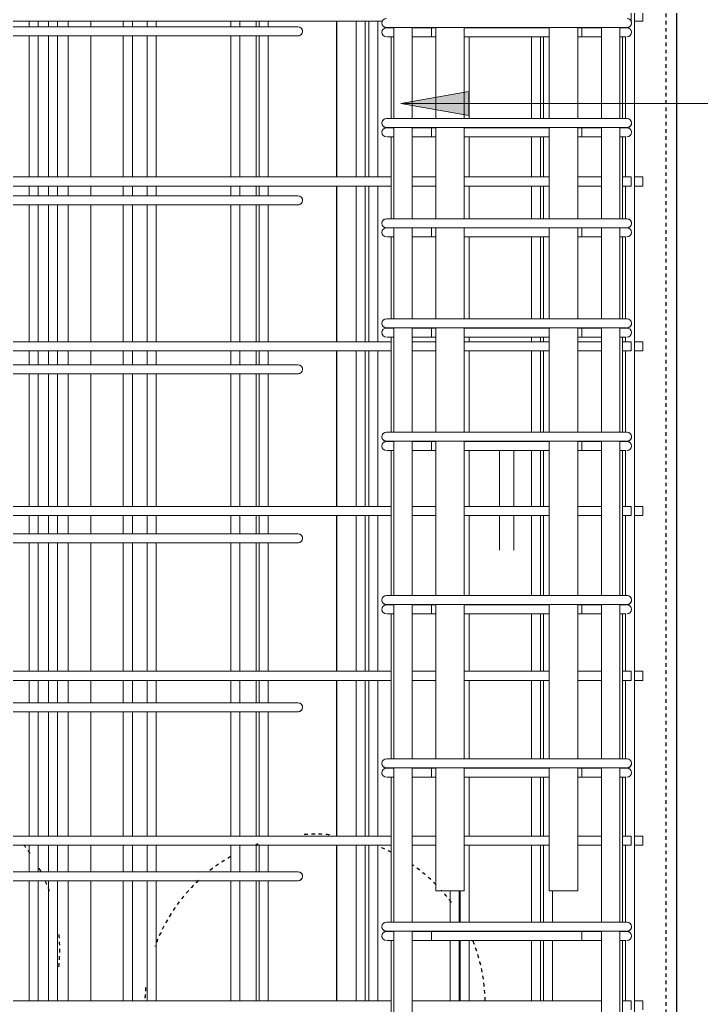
# Model space of a CAD drawing. Header units: millimetres. Extents: x -14563 to 6741, y -2784 to 21137.
# Drawn here: x -12293 to -11692, y 1689 to 2558 of the extents above; entities that cross this region are included whole.
import ezdxf

# ---------------------------------------------------------------- set-up
doc = ezdxf.new("R2010")
doc.units = ezdxf.units.MM
doc.linetypes.add('Dash', pattern=[6.36, 3.18, -3.18])
for name, color, linetype, lineweight in [('A-GENM', 13, 'Continuous', 18), ('A-WALL', 113, 'Continuous', 25), ('A-WALL-HDLN', 110, 'Dash', 25), ('S-RBAR', 171, 'Continuous', 18), ('S-RBAR-IDEN', 171, 'Continuous', 9)]:
    doc.layers.add(name, color=color, linetype=linetype, lineweight=lineweight)

# ---------------------------------------------------------------- blocks, each defined once
blk = doc.blocks.new('12_7Ø_ Lifting Insert_COLUMN - 12_9Ø Lifting insert-1653057-Elevation Front Copy 1')
at = {"layer": 'A-GENM', "flags": 128}
for points in [[(-11870.15, 2177.59), (-11870.15, 2176.24), (-11870.15, 2174.84), (-11870.15, 2173.37), (-11870.15, 2171.86), (-11870.15, 2170.29), (-11870.15, 2168.68), (-11870.15, 2167.02), (-11870.15, 2165.31), (-11870.15, 2163.57), (-11870.15, 2161.78), (-11870.15, 2159.97), (-11870.15, 2158.12), (-11870.15, 2156.24), (-11870.15, 2154.34), (-11870.15, 2152.41), (-11870.15, 2150.46), (-11870.15, 2148.5), (-11870.15, 2146.52), (-11870.15, 2144.53), (-11870.15, 2142.54), (-11870.15, 2140.54), (-11870.15, 2138.54), (-11870.15, 2136.54), (-11870.15, 2134.55), (-11870.15, 2132.57), (-11870.15, 2130.6), (-11870.15, 2128.64)], [(-11857.45, 2128.6), (-11857.45, 2129.54), (-11857.45, 2131.5), (-11857.45, 2133.48), (-11857.45, 2135.47), (-11857.45, 2137.46), (-11857.45, 2139.46), (-11857.45, 2141.46), (-11857.45, 2143.46), (-11857.45, 2145.45), (-11857.45, 2147.43), (-11857.45, 2149.4), (-11857.45, 2151.36), (-11857.45, 2153.3), (-11857.45, 2155.22), (-11857.45, 2157.11), (-11857.45, 2158.97), (-11857.45, 2160.81), (-11857.45, 2162.61), (-11857.45, 2164.37), (-11857.45, 2166.1), (-11857.45, 2167.78), (-11857.45, 2169.43), (-11857.45, 2171.02), (-11857.45, 2172.56), (-11857.45, 2174.05), (-11857.45, 2175.49), (-11857.45, 2176.87), (-11857.45, 2177.84)], [(-11870.15, 2120.6), (-11870.15, 2119.19), (-11870.15, 2117.39), (-11870.15, 2115.63), (-11870.15, 2113.9), (-11870.15, 2112.22), (-11870.15, 2110.57), (-11870.15, 2108.98), (-11870.15, 2107.44), (-11870.15, 2105.95), (-11870.15, 2104.51), (-11870.15, 2103.13), (-11870.15, 2101.81), (-11870.15, 2100.55), (-11870.15, 2099.35), (-11870.15, 2098.22), (-11870.15, 2097.16), (-11870.15, 2096.16), (-11870.15, 2095.23), (-11870.15, 2094.38), (-11870.15, 2093.6), (-11870.15, 2092.89), (-11870.15, 2092.26), (-11870.15, 2091.7), (-11870.15, 2091.22), (-11870.15, 2090.82), (-11870.15, 2090.5), (-11870.15, 2090.26), (-11870.15, 2090.09), (-11870.15, 2090.01), (-11870.15, 2090)], [(-11857.45, 2090), (-11857.45, 2090.04), (-11857.45, 2090.16), (-11857.45, 2090.36), (-11857.45, 2090.64), (-11857.45, 2091), (-11857.45, 2091.43), (-11857.45, 2091.95), (-11857.45, 2092.54), (-11857.45, 2093.21), (-11857.45, 2093.95), (-11857.45, 2094.76), (-11857.45, 2095.65), (-11857.45, 2096.61), (-11857.45, 2097.64), (-11857.45, 2098.73), (-11857.45, 2099.9), (-11857.45, 2101.12), (-11857.45, 2102.41), (-11857.45, 2103.76), (-11857.45, 2105.16), (-11857.45, 2106.63), (-11857.45, 2108.14), (-11857.45, 2109.71), (-11857.45, 2111.32), (-11857.45, 2112.98), (-11857.45, 2114.69), (-11857.45, 2116.43), (-11857.45, 2118.22), (-11857.45, 2120.03), (-11857.45, 2120.6)]]:
    blk.add_lwpolyline(points, dxfattribs=at)

msp = doc.modelspace()

# ---------------------------------------------------------------- hatches: boundary and pattern name
at = {"layer": 'S-RBAR-IDEN'}
msp.add_hatch(color=256, dxfattribs=at).paths.add_polyline_path([(-11957.18908, 2483.8178), (-11897.18908, 2473.23818), (-11897.18908, 2494.39742)])

# ---------------------------------------------------------------- linework, layer by layer
at = {"layer": 'A-WALL'}
for p, q in [((-11713.80383, -1395), (-11713.80383, 3040)), ((-12013.80383, 2556.3), (-12013.80383, 2419.06667)), ((-12013.80383, 2411.06667), (-12013.80383, 2273.83333)), ((-12013.80383, 2265.83333), (-12013.80383, 2128.6)), ((-12013.80383, 2120.6), (-12013.80383, 1983.36667)), ((-12013.80383, 1975.36667), (-12013.80383, 1838.13333)), ((-12013.80383, 1830.13333), (-12013.80383, 1692.9))]:
    msp.add_line(p, q, dxfattribs=at)
at = {"layer": 'A-WALL-HDLN'}
msp.add_line((-11723.76681, 3040), (-11723.76681, -214.95039), dxfattribs=at)
for centre, start, end in [((-12032.73671, 1689.77319), 90, 94.81259801), ((-12032.73671, 1689.77319), 85.18740199, 90), ((-12407.73671, 1738.29599), 34.29248792, 38.12978911), ((-12032.73671, 1689.77319), 109.53324104, 110.38776425), ((-12032.73671, 1689.77319), 63.34484041, 68.11304444), ((-12032.73671, 1689.77319), 119.65457351, 128.14865116), ((-12407.73671, 1738.29599), 27.27643666, 28.82038805), ((-12032.73671, 1689.77319), 44.76914928, 54.96255898), ((-12407.73671, 1738.29599), 19.91336845, 23.95942516), ((-12032.73671, 1689.77319), 133.18267415, 160.15946932), ((-12032.73671, 1689.77319), 36.79861288, 42.18058314), ((-12032.73671, 1689.77319), 31.3337408, 31.76458989), ((-12407.73671, 1738.29599), 354.07292481, 5.92707519), ((-12032.73671, 1689.77319), 1.20810803, 22.2192695), ((-12032.73671, 1689.77319), 174.28647435, 178.79189197)]:
    msp.add_arc(centre, 150, start, end, dxfattribs=at)
at = {"layer": 'S-RBAR'}
for p, q in [((-11751.30383, 991.53379), (-11751.30383, 3000.12235)), ((-11754.23857, 2564.3), (-11754.23857, 2556.3)), ((-11743.80383, 2564.3), (-11743.80383, 2556.3)), ((-11973.27257, 2556.3), (-12823.80383, 2556.3)), ((-12284.65446, 2551.42424), (-12284.65446, 2556.3)), ((-12276.65446, 2551.42424), (-12276.65446, 2556.3)), ((-12267.75631, 2551.42424), (-12267.75631, 2556.3)), ((-12259.75631, 2551.42424), (-12259.75631, 2556.3)), ((-12250.36633, 2556.3), (-12250.36633, 2551.42424)), ((-12230.36633, 2556.3), (-12230.36633, 2551.42424)), ((-12201.71654, 2551.42424), (-12201.71654, 2556.3)), ((-12193.71654, 2551.42424), (-12193.71654, 2556.3)), ((-12180.78988, 2551.42424), (-12180.78988, 2556.3)), ((-12172.78988, 2551.42424), (-12172.78988, 2556.3)), ((-12106.90361, 2551.42424), (-12106.90361, 2556.3)), ((-12098.90361, 2551.42424), (-12098.90361, 2556.3)), ((-12084.55383, 2551.42424), (-12084.55383, 2556.3)), ((-12081.93074, 2551.42424), (-12081.93074, 2556.3)), ((-12073.93074, 2551.42424), (-12073.93074, 2556.3)), ((-11996.52678, 2419.06667), (-11996.52678, 2556.3)), ((-11988.52678, 2419.06667), (-11988.52678, 2556.3)), ((-11985.30383, 2419.06667), (-11985.30383, 2556.3)), ((-11977.30383, 2419.06667), (-11977.30383, 2556.3)), ((-11743.80383, 2556.3), (-11751.30383, 2556.3)), ((-12443.80383, 2551.42424), (-12083.80383, 2551.42424)), ((-12047.80383, 2551.42424), (-12083.80383, 2551.42424)), ((-11949.80383, 2550.75), (-11969.80383, 2550.75)), ((-11963.94597, 2550.61511), (-11969.80383, 2550.61511)), ((-11963.94597, 2550.61511), (-11963.30383, 2550.61511)), ((-11963.30383, 2470.5), (-11963.30383, 2550.75)), ((-11949.80383, 2550.75), (-11777.80383, 2550.75)), ((-11947.30383, 2470.5), (-11947.30383, 2550.75)), ((-11947.30383, 2550.61511), (-11930.00484, 2550.61511)), ((-11926.30383, 2550.61511), (-11930.00484, 2550.61511)), ((-11930.00484, 2542.61511), (-11930.00484, 2550.61511)), ((-11926.30383, 2470.5), (-11926.30383, 2550.75)), ((-11901.30383, 2470.5), (-11901.30383, 2550.75)), ((-11826.30383, 2550.61511), (-11901.30383, 2550.61511)), ((-11826.30383, 2470.5), (-11826.30383, 2550.75)), ((-11801.30383, 2470.5), (-11801.30383, 2550.75)), ((-11797.60282, 2550.61511), (-11801.30383, 2550.61511)), ((-11797.60282, 2550.61511), (-11780.30383, 2550.61511)), ((-11797.60282, 2542.61511), (-11797.60282, 2550.61511)), ((-11780.30383, 2470.5), (-11780.30383, 2550.75)), ((-11763.66169, 2550.75), (-11777.80383, 2550.75)), ((-11764.30383, 2470.5), (-11764.30383, 2550.75)), ((-11764.30383, 2550.61511), (-11763.66169, 2550.61511)), ((-11758.48531, 2550.75), (-11763.66169, 2550.75)), ((-11757.80383, 2550.61511), (-11763.66169, 2550.61511)), ((-11757.80383, 2550.75), (-11757.88726, 2550.75)), ((-12443.80383, 2543.42424), (-12083.80383, 2543.42424)), ((-12284.65446, 2419.06667), (-12284.65446, 2543.42424)), ((-12276.65446, 2419.06667), (-12276.65446, 2543.42424)), ((-12267.75631, 2419.06667), (-12267.75631, 2543.42424)), ((-12259.75631, 2419.06667), (-12259.75631, 2543.42424)), ((-12250.36633, 2543.42424), (-12250.36633, 2419.06667)), ((-12230.36633, 2543.42424), (-12230.36633, 2419.06667)), ((-12201.71654, 2419.06667), (-12201.71654, 2543.42424)), ((-12193.71654, 2419.06667), (-12193.71654, 2543.42424)), ((-12180.78988, 2419.06667), (-12180.78988, 2543.42424)), ((-12172.78988, 2419.06667), (-12172.78988, 2543.42424)), ((-12106.90361, 2419.06667), (-12106.90361, 2543.42424)), ((-12098.90361, 2419.06667), (-12098.90361, 2543.42424)), ((-12084.55383, 2419.06667), (-12084.55383, 2543.42424)), ((-12047.80383, 2543.42424), (-12083.80383, 2543.42424)), ((-12081.93074, 2419.06667), (-12081.93074, 2543.42424)), ((-12073.93074, 2419.06667), (-12073.93074, 2543.42424)), ((-11963.94597, 2542.61511), (-11969.12235, 2542.61511)), ((-11965.80383, 2470.5), (-11965.80383, 2542.61511)), ((-11963.94597, 2542.61511), (-11963.30383, 2542.61511)), ((-11947.30383, 2542.61511), (-11930.00484, 2542.61511)), ((-11926.30383, 2542.61511), (-11930.00484, 2542.61511)), ((-11826.30383, 2542.61511), (-11901.30383, 2542.61511)), ((-11896.95246, 2470.5), (-11896.95246, 2542.61511)), ((-11841.9705, 2470.5), (-11841.9705, 2542.61511)), ((-11833.9705, 2470.5), (-11833.9705, 2542.61511)), ((-11831.48545, 2470.5), (-11831.48545, 2542.61511)), ((-11797.60282, 2542.61511), (-11801.30383, 2542.61511)), ((-11797.60282, 2542.61511), (-11780.30383, 2542.61511)), ((-11764.30383, 2542.61511), (-11763.66169, 2542.61511)), ((-11758.48531, 2542.61511), (-11763.66169, 2542.61511)), ((-11761.80383, 2470.5), (-11761.80383, 2542.61511)), ((-11759.30383, 2470.5), (-11759.30383, 2542.61511)), ((-11949.80383, 2470.5), (-11969.80383, 2470.5)), ((-11949.80383, 2470.5), (-11777.80383, 2470.5)), ((-11764.88603, 2470.5), (-11777.80383, 2470.5)), ((-11762.43031, 2470.5), (-11765.01106, 2470.5)), ((-11757.80383, 2470.5), (-11762.53522, 2470.5)), ((-11949.80383, 2462.5), (-11969.80383, 2462.5)), ((-11963.94597, 2462.38323), (-11969.80383, 2462.38323)), ((-11963.94597, 2462.38323), (-11963.30383, 2462.38323)), ((-11963.30383, 2382.25), (-11963.30383, 2462.5)), ((-11949.80383, 2462.5), (-11777.80383, 2462.5)), ((-11947.30383, 2382.25), (-11947.30383, 2462.5)), ((-11947.30383, 2462.38323), (-11930.00484, 2462.38323)), ((-11926.30383, 2462.38323), (-11930.00484, 2462.38323)), ((-11930.00484, 2454.38323), (-11930.00484, 2462.38323)), ((-11926.30383, 2382.25), (-11926.30383, 2462.5)), ((-11901.30383, 2382.25), (-11901.30383, 2462.5)), ((-11826.30383, 2462.38323), (-11901.30383, 2462.38323)), ((-11826.30383, 2382.25), (-11826.30383, 2462.5)), ((-11801.30383, 2382.25), (-11801.30383, 2462.5)), ((-11797.60282, 2462.38323), (-11801.30383, 2462.38323)), ((-11797.60282, 2462.38323), (-11780.30383, 2462.38323)), ((-11797.60282, 2454.38323), (-11797.60282, 2462.38323)), ((-11780.30383, 2382.25), (-11780.30383, 2462.5)), ((-11763.66169, 2462.5), (-11777.80383, 2462.5)), ((-11764.30383, 2382.25), (-11764.30383, 2462.5)), ((-11764.30383, 2462.38323), (-11763.66169, 2462.38323)), ((-11758.48531, 2462.5), (-11763.66169, 2462.5)), ((-11757.80383, 2462.38323), (-11763.66169, 2462.38323)), ((-11757.80383, 2462.5), (-11757.88726, 2462.5)), ((-11963.94597, 2454.38323), (-11969.12235, 2454.38323)), ((-11965.80383, 2382.25), (-11965.80383, 2454.38323)), ((-11963.94597, 2454.38323), (-11963.30383, 2454.38323)), ((-11947.30383, 2454.38323), (-11930.00484, 2454.38323)), ((-11926.30383, 2454.38323), (-11930.00484, 2454.38323)), ((-11826.30383, 2454.38323), (-11901.30383, 2454.38323)), ((-11896.95246, 2419.06667), (-11896.95246, 2454.38323)), ((-11841.9705, 2419.06667), (-11841.9705, 2454.38323)), ((-11833.9705, 2419.06667), (-11833.9705, 2454.38323)), ((-11831.48545, 2419.06667), (-11831.48545, 2454.38323)), ((-11797.60282, 2454.38323), (-11801.30383, 2454.38323)), ((-11797.60282, 2454.38323), (-11780.30383, 2454.38323)), ((-11764.30383, 2454.38323), (-11763.66169, 2454.38323)), ((-11758.48531, 2454.38323), (-11763.66169, 2454.38323)), ((-11761.80383, 2382.25), (-11761.80383, 2454.38323)), ((-11759.30383, 2419.06667), (-11759.30383, 2454.38323)), ((-11965.80383, 2419.06667), (-12823.80383, 2419.06667)), ((-11926.30383, 2419.06667), (-11947.30383, 2419.06667)), ((-11826.30383, 2419.06667), (-11901.30383, 2419.06667)), ((-11780.30383, 2419.06667), (-11801.30383, 2419.06667)), ((-11754.23857, 2419.06667), (-11761.80383, 2419.06667)), ((-11754.23857, 2419.06667), (-11754.23857, 2411.06667)), ((-11743.80383, 2419.06667), (-11751.30383, 2419.06667)), ((-11743.80383, 2419.06667), (-11743.80383, 2411.06667)), ((-11965.80383, 2411.06667), (-12823.80383, 2411.06667)), ((-12284.65446, 2402.48485), (-12284.65446, 2411.06667)), ((-12276.65446, 2402.48485), (-12276.65446, 2411.06667)), ((-12267.75631, 2402.48485), (-12267.75631, 2411.06667)), ((-12259.75631, 2402.48485), (-12259.75631, 2411.06667)), ((-12250.36633, 2411.06667), (-12250.36633, 2402.48485)), ((-12230.36633, 2411.06667), (-12230.36633, 2402.48485)), ((-12201.71654, 2402.48485), (-12201.71654, 2411.06667)), ((-12193.71654, 2402.48485), (-12193.71654, 2411.06667)), ((-12180.78988, 2402.48485), (-12180.78988, 2411.06667)), ((-12172.78988, 2402.48485), (-12172.78988, 2411.06667)), ((-12106.90361, 2402.48485), (-12106.90361, 2411.06667)), ((-12098.90361, 2402.48485), (-12098.90361, 2411.06667)), ((-12084.55383, 2402.48485), (-12084.55383, 2411.06667)), ((-12081.93074, 2402.48485), (-12081.93074, 2411.06667)), ((-12073.93074, 2402.48485), (-12073.93074, 2411.06667)), ((-11996.52678, 2273.83333), (-11996.52678, 2411.06667)), ((-11988.52678, 2273.83333), (-11988.52678, 2411.06667)), ((-11985.30383, 2273.83333), (-11985.30383, 2411.06667)), ((-11977.30383, 2273.83333), (-11977.30383, 2411.06667)), ((-11926.30383, 2411.06667), (-11947.30383, 2411.06667)), ((-11826.30383, 2411.06667), (-11901.30383, 2411.06667)), ((-11896.95246, 2382.25), (-11896.95246, 2411.06667)), ((-11841.9705, 2382.25), (-11841.9705, 2411.06667)), ((-11833.9705, 2382.25), (-11833.9705, 2411.06667)), ((-11831.48545, 2382.25), (-11831.48545, 2411.06667)), ((-11780.30383, 2411.06667), (-11801.30383, 2411.06667)), ((-11754.23857, 2411.06667), (-11761.80383, 2411.06667)), ((-11759.30383, 2382.25), (-11759.30383, 2411.06667)), ((-11743.80383, 2411.06667), (-11751.30383, 2411.06667)), ((-12443.80383, 2402.48485), (-12083.80383, 2402.48485)), ((-12047.80383, 2402.48485), (-12083.80383, 2402.48485)), ((-12443.80383, 2394.48485), (-12083.80383, 2394.48485)), ((-12284.65446, 2273.83333), (-12284.65446, 2394.48485)), ((-12276.65446, 2273.83333), (-12276.65446, 2394.48485)), ((-12267.75631, 2273.83333), (-12267.75631, 2394.48485)), ((-12259.75631, 2273.83333), (-12259.75631, 2394.48485)), ((-12250.36633, 2394.48485), (-12250.36633, 2273.83333)), ((-12230.36633, 2394.48485), (-12230.36633, 2273.83333)), ((-12201.71654, 2273.83333), (-12201.71654, 2394.48485)), ((-12193.71654, 2273.83333), (-12193.71654, 2394.48485)), ((-12180.78988, 2273.83333), (-12180.78988, 2394.48485)), ((-12172.78988, 2273.83333), (-12172.78988, 2394.48485)), ((-12106.90361, 2273.83333), (-12106.90361, 2394.48485)), ((-12098.90361, 2273.83333), (-12098.90361, 2394.48485)), ((-12084.55383, 2273.83333), (-12084.55383, 2394.48485)), ((-12047.80383, 2394.48485), (-12083.80383, 2394.48485)), ((-12081.93074, 2273.83333), (-12081.93074, 2394.48485)), ((-12073.93074, 2273.83333), (-12073.93074, 2394.48485)), ((-11949.80383, 2382.25), (-11969.80383, 2382.25)), ((-11949.80383, 2382.25), (-11777.80383, 2382.25)), ((-11764.88603, 2382.25), (-11777.80383, 2382.25)), ((-11762.43031, 2382.25), (-11765.01106, 2382.25)), ((-11757.80383, 2382.25), (-11762.53522, 2382.25)), ((-11949.80383, 2374.25), (-11969.80383, 2374.25)), ((-11963.94597, 2374.15135), (-11969.80383, 2374.15135)), ((-11963.94597, 2374.15135), (-11963.30383, 2374.15135)), ((-11963.30383, 2294), (-11963.30383, 2374.25)), ((-11949.80383, 2374.25), (-11777.80383, 2374.25)), ((-11947.30383, 2294), (-11947.30383, 2374.25)), ((-11947.30383, 2374.15135), (-11930.00484, 2374.15135)), ((-11926.30383, 2374.15135), (-11930.00484, 2374.15135)), ((-11930.00484, 2366.15135), (-11930.00484, 2374.15135)), ((-11926.30383, 2294), (-11926.30383, 2374.25)), ((-11901.30383, 2294), (-11901.30383, 2374.25)), ((-11826.30383, 2374.15135), (-11901.30383, 2374.15135)), ((-11826.30383, 2294), (-11826.30383, 2374.25)), ((-11801.30383, 2294), (-11801.30383, 2374.25)), ((-11797.60282, 2374.15135), (-11801.30383, 2374.15135)), ((-11797.60282, 2374.15135), (-11780.30383, 2374.15135)), ((-11797.60282, 2366.15135), (-11797.60282, 2374.15135)), ((-11780.30383, 2294), (-11780.30383, 2374.25)), ((-11763.66169, 2374.25), (-11777.80383, 2374.25)), ((-11764.30383, 2294), (-11764.30383, 2374.25)), ((-11764.30383, 2374.15135), (-11763.66169, 2374.15135)), ((-11758.48531, 2374.25), (-11763.66169, 2374.25)), ((-11757.80383, 2374.15135), (-11763.66169, 2374.15135)), ((-11757.80383, 2374.25), (-11757.88726, 2374.25)), ((-11963.94597, 2366.15135), (-11969.12235, 2366.15135)), ((-11965.80383, 2294), (-11965.80383, 2366.15135)), ((-11963.94597, 2366.15135), (-11963.30383, 2366.15135)), ((-11947.30383, 2366.15135), (-11930.00484, 2366.15135)), ((-11926.30383, 2366.15135), (-11930.00484, 2366.15135)), ((-11826.30383, 2366.15135), (-11901.30383, 2366.15135)), ((-11896.95246, 2294), (-11896.95246, 2366.15135)), ((-11841.9705, 2294), (-11841.9705, 2366.15135)), ((-11833.9705, 2294), (-11833.9705, 2366.15135)), ((-11831.48545, 2294), (-11831.48545, 2366.15135)), ((-11797.60282, 2366.15135), (-11801.30383, 2366.15135)), ((-11797.60282, 2366.15135), (-11780.30383, 2366.15135)), ((-11764.30383, 2366.15135), (-11763.66169, 2366.15135)), ((-11758.48531, 2366.15135), (-11763.66169, 2366.15135)), ((-11761.80383, 2294), (-11761.80383, 2366.15135)), ((-11759.30383, 2294), (-11759.30383, 2366.15135)), ((-11949.80383, 2294), (-11969.80383, 2294)), ((-11949.80383, 2294), (-11777.80383, 2294)), ((-11764.88603, 2294), (-11777.80383, 2294)), ((-11762.43031, 2294), (-11765.01106, 2294)), ((-11757.80383, 2294), (-11762.53522, 2294)), ((-11949.80383, 2286), (-11969.80383, 2286)), ((-11963.94597, 2285.91947), (-11969.80383, 2285.91947)), ((-11963.94597, 2285.91947), (-11963.30383, 2285.91947)), ((-11963.30383, 2194.0625), (-11963.30383, 2286)), ((-11949.80383, 2286), (-11777.80383, 2286)), ((-11947.30383, 2194.0625), (-11947.30383, 2286)), ((-11947.30383, 2285.91947), (-11930.00484, 2285.91947)), ((-11926.30383, 2285.91947), (-11930.00484, 2285.91947)), ((-11930.00484, 2277.91947), (-11930.00484, 2285.91947)), ((-11926.30383, 2194.0625), (-11926.30383, 2286)), ((-11901.30383, 2194.0625), (-11901.30383, 2286)), ((-11826.30383, 2285.91947), (-11901.30383, 2285.91947)), ((-11826.30383, 2194.0625), (-11826.30383, 2286)), ((-11801.30383, 2194.0625), (-11801.30383, 2286)), ((-11797.60282, 2285.91947), (-11801.30383, 2285.91947)), ((-11797.60282, 2285.91947), (-11780.30383, 2285.91947)), ((-11797.60282, 2277.91947), (-11797.60282, 2285.91947)), ((-11780.30383, 2194.0625), (-11780.30383, 2286)), ((-11763.66169, 2286), (-11777.80383, 2286)), ((-11764.30383, 2194.0625), (-11764.30383, 2286)), ((-11764.30383, 2285.91947), (-11763.66169, 2285.91947)), ((-11758.48531, 2286), (-11763.66169, 2286)), ((-11757.80383, 2285.91947), (-11763.66169, 2285.91947)), ((-11757.80383, 2286), (-11757.88726, 2286)), ((-11963.94597, 2277.91947), (-11969.12235, 2277.91947)), ((-11965.80383, 2194.0625), (-11965.80383, 2277.91947)), ((-11963.94597, 2277.91947), (-11963.30383, 2277.91947)), ((-11947.30383, 2277.91947), (-11930.00484, 2277.91947)), ((-11926.30383, 2277.91947), (-11930.00484, 2277.91947)), ((-11826.30383, 2277.91947), (-11901.30383, 2277.91947)), ((-11896.95246, 2273.83333), (-11896.95246, 2277.91947)), ((-11841.9705, 2273.83333), (-11841.9705, 2277.91947)), ((-11833.9705, 2273.83333), (-11833.9705, 2277.91947)), ((-11831.48545, 2273.83333), (-11831.48545, 2277.91947)), ((-11797.60282, 2277.91947), (-11801.30383, 2277.91947)), ((-11797.60282, 2277.91947), (-11780.30383, 2277.91947)), ((-11764.30383, 2277.91947), (-11763.66169, 2277.91947)), ((-11758.48531, 2277.91947), (-11763.66169, 2277.91947)), ((-11761.80383, 2194.0625), (-11761.80383, 2277.91947)), ((-11759.30383, 2273.83333), (-11759.30383, 2277.91947)), ((-11965.80383, 2273.83333), (-12823.80383, 2273.83333)), ((-11926.30383, 2273.83333), (-11947.30383, 2273.83333)), ((-11826.30383, 2273.83333), (-11901.30383, 2273.83333)), ((-11780.30383, 2273.83333), (-11801.30383, 2273.83333)), ((-11754.23857, 2273.83333), (-11761.80383, 2273.83333)), ((-11754.23857, 2273.83333), (-11754.23857, 2265.83333)), ((-11743.80383, 2273.83333), (-11751.30383, 2273.83333)), ((-11743.80383, 2273.83333), (-11743.80383, 2265.83333)), ((-11965.80383, 2265.83333), (-12453.86675, 2265.83333)), ((-12284.65446, 2253.54545), (-12284.65446, 2265.83333)), ((-12276.65446, 2253.54545), (-12276.65446, 2265.83333)), ((-12267.75631, 2253.54545), (-12267.75631, 2265.83333)), ((-12259.75631, 2253.54545), (-12259.75631, 2265.83333)), ((-12250.36633, 2265.83333), (-12250.36633, 2253.54545)), ((-12230.36633, 2265.83333), (-12230.36633, 2253.54545)), ((-12201.71654, 2253.54545), (-12201.71654, 2265.83333)), ((-12193.71654, 2253.54545), (-12193.71654, 2265.83333)), ((-12180.78988, 2253.54545), (-12180.78988, 2265.83333)), ((-12172.78988, 2253.54545), (-12172.78988, 2265.83333)), ((-12106.90361, 2253.54545), (-12106.90361, 2265.83333)), ((-12098.90361, 2253.54545), (-12098.90361, 2265.83333)), ((-12084.55383, 2253.54545), (-12084.55383, 2265.83333)), ((-12081.93074, 2253.54545), (-12081.93074, 2265.83333)), ((-12073.93074, 2253.54545), (-12073.93074, 2265.83333)), ((-11996.52678, 2128.6), (-11996.52678, 2265.83333)), ((-11988.52678, 2128.6), (-11988.52678, 2265.83333)), ((-11985.30383, 2128.6), (-11985.30383, 2265.83333)), ((-11977.30383, 2128.6), (-11977.30383, 2265.83333)), ((-11926.30383, 2265.83333), (-11947.30383, 2265.83333)), ((-11826.30383, 2265.83333), (-11901.30383, 2265.83333)), ((-11896.95246, 2194.0625), (-11896.95246, 2265.83333)), ((-11841.9705, 2194.0625), (-11841.9705, 2265.83333)), ((-11833.9705, 2194.0625), (-11833.9705, 2265.83333)), ((-11831.48545, 2194.0625), (-11831.48545, 2265.83333)), ((-11780.30383, 2265.83333), (-11801.30383, 2265.83333)), ((-11754.23857, 2265.83333), (-11761.80383, 2265.83333)), ((-11759.30383, 2194.0625), (-11759.30383, 2265.83333)), ((-11743.80383, 2265.83333), (-11751.30383, 2265.83333)), ((-12443.80383, 2253.54545), (-12083.80383, 2253.54545)), ((-12047.80383, 2253.54545), (-12083.80383, 2253.54545)), ((-12443.80383, 2245.54545), (-12083.80383, 2245.54545)), ((-12284.65446, 2128.6), (-12284.65446, 2245.54545)), ((-12276.65446, 2128.6), (-12276.65446, 2245.54545)), ((-12267.75631, 2128.6), (-12267.75631, 2245.54545)), ((-12259.75631, 2128.6), (-12259.75631, 2245.54545)), ((-12250.36633, 2245.54545), (-12250.36633, 2128.6)), ((-12230.36633, 2245.54545), (-12230.36633, 2128.6)), ((-12201.71654, 2128.6), (-12201.71654, 2245.54545)), ((-12193.71654, 2128.6), (-12193.71654, 2245.54545)), ((-12180.78988, 2128.6), (-12180.78988, 2245.54545)), ((-12172.78988, 2128.6), (-12172.78988, 2245.54545)), ((-12106.90361, 2128.6), (-12106.90361, 2245.54545)), ((-12098.90361, 2128.6), (-12098.90361, 2245.54545)), ((-12084.55383, 2128.6), (-12084.55383, 2245.54545)), ((-12047.80383, 2245.54545), (-12083.80383, 2245.54545)), ((-12081.93074, 2128.6), (-12081.93074, 2245.54545)), ((-12073.93074, 2128.6), (-12073.93074, 2245.54545)), ((-11949.80383, 2194.0625), (-11969.80383, 2194.0625)), ((-11949.80383, 2194.0625), (-11777.80383, 2194.0625)), ((-11764.88603, 2194.0625), (-11777.80383, 2194.0625)), ((-11762.43031, 2194.0625), (-11765.01106, 2194.0625)), ((-11757.80383, 2194.0625), (-11762.53522, 2194.0625)), ((-11949.80383, 2186.0625), (-11969.80383, 2186.0625)), ((-11963.94597, 2185.837), (-11969.80383, 2185.837)), ((-11963.94597, 2185.837), (-11963.30383, 2185.837)), ((-11963.30383, 2050.1133), (-11963.30383, 2186.0625)), ((-11949.80383, 2186.0625), (-11777.80383, 2186.0625)), ((-11947.30383, 2050.1133), (-11947.30383, 2186.0625)), ((-11947.30383, 2185.837), (-11930.00484, 2185.837)), ((-11926.30383, 2185.837), (-11930.00484, 2185.837)), ((-11930.00484, 2177.837), (-11930.00484, 2185.837)), ((-11926.30383, 2050.1133), (-11926.30383, 2186.0625)), ((-11901.30383, 2050.1133), (-11901.30383, 2186.0625)), ((-11826.30383, 2185.837), (-11901.30383, 2185.837)), ((-11826.30383, 2050.1133), (-11826.30383, 2186.0625)), ((-11801.30383, 2050.1133), (-11801.30383, 2186.0625)), ((-11797.60282, 2185.837), (-11801.30383, 2185.837)), ((-11797.60282, 2185.837), (-11780.30383, 2185.837)), ((-11797.60282, 2177.837), (-11797.60282, 2185.837)), ((-11780.30383, 2050.1133), (-11780.30383, 2186.0625)), ((-11763.66169, 2186.0625), (-11777.80383, 2186.0625)), ((-11764.30383, 2050.1133), (-11764.30383, 2186.0625)), ((-11764.30383, 2185.837), (-11763.66169, 2185.837)), ((-11758.48531, 2186.0625), (-11763.66169, 2186.0625)), ((-11757.80383, 2185.837), (-11763.66169, 2185.837)), ((-11757.80383, 2186.0625), (-11757.88726, 2186.0625)), ((-11963.94597, 2177.837), (-11969.12235, 2177.837)), ((-11965.80383, 2050.1133), (-11965.80383, 2177.837)), ((-11963.94597, 2177.837), (-11963.30383, 2177.837)), ((-11947.30383, 2177.837), (-11930.00484, 2177.837)), ((-11926.30383, 2177.837), (-11930.00484, 2177.837)), ((-11826.30383, 2177.837), (-11901.30383, 2177.837)), ((-11896.95246, 2128.6), (-11896.95246, 2177.837)), ((-11841.9705, 2128.6), (-11841.9705, 2177.837)), ((-11833.9705, 2128.6), (-11833.9705, 2177.837)), ((-11831.48545, 2128.6), (-11831.48545, 2177.837)), ((-11797.60282, 2177.837), (-11801.30383, 2177.837)), ((-11797.60282, 2177.837), (-11780.30383, 2177.837)), ((-11764.30383, 2177.837), (-11763.66169, 2177.837)), ((-11758.48531, 2177.837), (-11763.66169, 2177.837)), ((-11761.80383, 2050.1133), (-11761.80383, 2177.837)), ((-11759.30383, 2128.6), (-11759.30383, 2177.837)), ((-11965.80383, 2128.6), (-12823.80383, 2128.6)), ((-11926.30383, 2128.6), (-11947.30383, 2128.6)), ((-11826.30383, 2128.6), (-11901.30383, 2128.6)), ((-11780.30383, 2128.6), (-11801.30383, 2128.6)), ((-11754.23857, 2128.6), (-11761.80383, 2128.6)), ((-11754.23857, 2128.6), (-11754.23857, 2120.6)), ((-11743.80383, 2128.6), (-11751.30383, 2128.6)), ((-11743.80383, 2128.6), (-11743.80383, 2120.6)), ((-11965.80383, 2120.6), (-12823.80383, 2120.6)), ((-12284.65446, 2104.60606), (-12284.65446, 2120.6)), ((-12276.65446, 2104.60606), (-12276.65446, 2120.6)), ((-12267.75631, 2104.60606), (-12267.75631, 2120.6)), ((-12259.75631, 2104.60606), (-12259.75631, 2120.6)), ((-12250.36633, 2120.6), (-12250.36633, 2104.60606)), ((-12230.36633, 2120.6), (-12230.36633, 2104.60606)), ((-12201.71654, 2104.60606), (-12201.71654, 2120.6)), ((-12193.71654, 2104.60606), (-12193.71654, 2120.6)), ((-12180.78988, 2104.60606), (-12180.78988, 2120.6)), ((-12172.78988, 2104.60606), (-12172.78988, 2120.6)), ((-12106.90361, 2104.60606), (-12106.90361, 2120.6)), ((-12098.90361, 2104.60606), (-12098.90361, 2120.6)), ((-12084.55383, 2104.60606), (-12084.55383, 2120.6)), ((-12081.93074, 2104.60606), (-12081.93074, 2120.6)), ((-12073.93074, 2104.60606), (-12073.93074, 2120.6)), ((-11996.52678, 1983.36667), (-11996.52678, 2120.6)), ((-11988.52678, 1983.36667), (-11988.52678, 2120.6)), ((-11985.30383, 1983.36667), (-11985.30383, 2120.6)), ((-11977.30383, 1983.36667), (-11977.30383, 2120.6)), ((-11926.30383, 2120.6), (-11947.30383, 2120.6)), ((-11826.30383, 2120.6), (-11901.30383, 2120.6)), ((-11896.95246, 2050.1133), (-11896.95246, 2120.6)), ((-11841.9705, 2050.1133), (-11841.9705, 2120.6)), ((-11833.9705, 2050.1133), (-11833.9705, 2120.6)), ((-11831.48545, 2050.1133), (-11831.48545, 2120.6)), ((-11780.30383, 2120.6), (-11801.30383, 2120.6)), ((-11754.23857, 2120.6), (-11761.80383, 2120.6)), ((-11759.30383, 2050.1133), (-11759.30383, 2120.6)), ((-11743.80383, 2120.6), (-11751.30383, 2120.6)), ((-12443.80383, 2104.60606), (-12083.80383, 2104.60606)), ((-12047.80383, 2104.60606), (-12083.80383, 2104.60606)), ((-12443.80383, 2096.60606), (-12083.80383, 2096.60606)), ((-12284.65446, 1983.36667), (-12284.65446, 2096.60606)), ((-12276.65446, 1983.36667), (-12276.65446, 2096.60606)), ((-12267.75631, 1983.36667), (-12267.75631, 2096.60606)), ((-12259.75631, 1983.36667), (-12259.75631, 2096.60606)), ((-12250.36633, 2096.60606), (-12250.36633, 1983.36667)), ((-12230.36633, 2096.60606), (-12230.36633, 1983.36667)), ((-12201.71654, 1983.36667), (-12201.71654, 2096.60606)), ((-12193.71654, 1983.36667), (-12193.71654, 2096.60606)), ((-12180.78988, 1983.36667), (-12180.78988, 2096.60606)), ((-12172.78988, 1983.36667), (-12172.78988, 2096.60606)), ((-12106.90361, 1983.36667), (-12106.90361, 2096.60606)), ((-12098.90361, 1983.36667), (-12098.90361, 2096.60606)), ((-12084.55383, 1983.36667), (-12084.55383, 2096.60606)), ((-12047.80383, 2096.60606), (-12083.80383, 2096.60606)), ((-12081.93074, 1983.36667), (-12081.93074, 2096.60606)), ((-12073.93074, 1983.36667), (-12073.93074, 2096.60606)), ((-11949.80383, 2050.1133), (-11969.80383, 2050.1133)), ((-11949.80383, 2050.1133), (-11777.80383, 2050.1133)), ((-11764.88603, 2050.1133), (-11777.80383, 2050.1133)), ((-11762.43031, 2050.1133), (-11765.01106, 2050.1133)), ((-11757.80383, 2050.1133), (-11762.53522, 2050.1133)), ((-11949.80383, 2042.1133), (-11969.80383, 2042.1133)), ((-11963.94597, 2041.89385), (-11969.80383, 2041.89385)), ((-11963.94597, 2041.89385), (-11963.30383, 2041.89385)), ((-11963.30383, 1906.1641), (-11963.30383, 2042.1133)), ((-11949.80383, 2042.1133), (-11777.80383, 2042.1133)), ((-11947.30383, 1906.1641), (-11947.30383, 2042.1133)), ((-11947.30383, 2041.89385), (-11930.00484, 2041.89385)), ((-11926.30383, 2041.89385), (-11930.00484, 2041.89385)), ((-11930.00484, 2033.89385), (-11930.00484, 2041.89385)), ((-11926.30383, 1906.1641), (-11926.30383, 2042.1133)), ((-11901.30383, 1906.1641), (-11901.30383, 2042.1133)), ((-11826.30383, 2041.89385), (-11901.30383, 2041.89385)), ((-11826.30383, 1906.1641), (-11826.30383, 2042.1133)), ((-11801.30383, 1906.1641), (-11801.30383, 2042.1133)), ((-11797.60282, 2041.89385), (-11801.30383, 2041.89385)), ((-11797.60282, 2041.89385), (-11780.30383, 2041.89385)), ((-11797.60282, 2033.89385), (-11797.60282, 2041.89385)), ((-11780.30383, 1906.1641), (-11780.30383, 2042.1133)), ((-11763.66169, 2042.1133), (-11777.80383, 2042.1133)), ((-11764.30383, 1906.1641), (-11764.30383, 2042.1133)), ((-11764.30383, 2041.89385), (-11763.66169, 2041.89385)), ((-11758.48531, 2042.1133), (-11763.66169, 2042.1133)), ((-11757.80383, 2041.89385), (-11763.66169, 2041.89385)), ((-11757.80383, 2042.1133), (-11757.88726, 2042.1133)), ((-11963.94597, 2033.89385), (-11969.12235, 2033.89385)), ((-11965.80383, 1906.1641), (-11965.80383, 2033.89385)), ((-11963.94597, 2033.89385), (-11963.30383, 2033.89385)), ((-11947.30383, 2033.89385), (-11930.00484, 2033.89385)), ((-11926.30383, 2033.89385), (-11930.00484, 2033.89385)), ((-11826.30383, 2033.89385), (-11901.30383, 2033.89385)), ((-11896.95246, 1983.36667), (-11896.95246, 2033.89385)), ((-11841.9705, 1983.36667), (-11841.9705, 2033.89385)), ((-11833.9705, 1983.36667), (-11833.9705, 2033.89385)), ((-11831.48545, 1983.36667), (-11831.48545, 2033.89385)), ((-11797.60282, 2033.89385), (-11801.30383, 2033.89385)), ((-11797.60282, 2033.89385), (-11780.30383, 2033.89385)), ((-11764.30383, 2033.89385), (-11763.66169, 2033.89385)), ((-11758.48531, 2033.89385), (-11763.66169, 2033.89385)), ((-11761.80383, 1906.1641), (-11761.80383, 2033.89385)), ((-11759.30383, 1983.36667), (-11759.30383, 2033.89385)), ((-11965.80383, 1983.36667), (-12823.80383, 1983.36667)), ((-11926.30383, 1983.36667), (-11947.30383, 1983.36667)), ((-11826.30383, 1983.36667), (-11901.30383, 1983.36667)), ((-11780.30383, 1983.36667), (-11801.30383, 1983.36667)), ((-11754.23857, 1983.36667), (-11761.80383, 1983.36667)), ((-11754.23857, 1983.36667), (-11754.23857, 1975.36667)), ((-11743.80383, 1983.36667), (-11751.30383, 1983.36667)), ((-11743.80383, 1983.36667), (-11743.80383, 1975.36667)), ((-11965.80383, 1975.36667), (-12823.80383, 1975.36667)), ((-12284.65446, 1955.66667), (-12284.65446, 1975.36667)), ((-12276.65446, 1955.66667), (-12276.65446, 1975.36667)), ((-12267.75631, 1955.66667), (-12267.75631, 1975.36667)), ((-12259.75631, 1955.66667), (-12259.75631, 1975.36667)), ((-12250.36633, 1975.36667), (-12250.36633, 1955.66667)), ((-12230.36633, 1975.36667), (-12230.36633, 1955.66667)), ((-12201.71654, 1955.66667), (-12201.71654, 1975.36667)), ((-12193.71654, 1955.66667), (-12193.71654, 1975.36667)), ((-12180.78988, 1955.66667), (-12180.78988, 1975.36667)), ((-12172.78988, 1955.66667), (-12172.78988, 1975.36667)), ((-12106.90361, 1955.66667), (-12106.90361, 1975.36667)), ((-12098.90361, 1955.66667), (-12098.90361, 1975.36667)), ((-12084.55383, 1955.66667), (-12084.55383, 1975.36667)), ((-12081.93074, 1955.66667), (-12081.93074, 1975.36667)), ((-12073.93074, 1955.66667), (-12073.93074, 1975.36667)), ((-11996.52678, 1838.13333), (-11996.52678, 1975.36667)), ((-11988.52678, 1838.13333), (-11988.52678, 1975.36667)), ((-11985.30383, 1838.13333), (-11985.30383, 1975.36667)), ((-11977.30383, 1838.13333), (-11977.30383, 1975.36667)), ((-11926.30383, 1975.36667), (-11947.30383, 1975.36667)), ((-11826.30383, 1975.36667), (-11901.30383, 1975.36667)), ((-11896.95246, 1906.1641), (-11896.95246, 1975.36667)), ((-11841.9705, 1906.1641), (-11841.9705, 1975.36667)), ((-11833.9705, 1906.1641), (-11833.9705, 1975.36667)), ((-11831.48545, 1906.1641), (-11831.48545, 1975.36667)), ((-11780.30383, 1975.36667), (-11801.30383, 1975.36667)), ((-11754.23857, 1975.36667), (-11761.80383, 1975.36667)), ((-11759.30383, 1906.1641), (-11759.30383, 1975.36667)), ((-11743.80383, 1975.36667), (-11751.30383, 1975.36667)), ((-12443.80383, 1955.66667), (-12083.80383, 1955.66667)), ((-12047.80383, 1955.66667), (-12083.80383, 1955.66667)), ((-12443.80383, 1947.66667), (-12083.80383, 1947.66667)), ((-12284.65446, 1838.13333), (-12284.65446, 1947.66667)), ((-12276.65446, 1838.13333), (-12276.65446, 1947.66667)), ((-12267.75631, 1838.13333), (-12267.75631, 1947.66667)), ((-12259.75631, 1838.13333), (-12259.75631, 1947.66667)), ((-12250.36633, 1947.66667), (-12250.36633, 1838.13333)), ((-12230.36633, 1947.66667), (-12230.36633, 1838.13333)), ((-12201.71654, 1838.13333), (-12201.71654, 1947.66667)), ((-12193.71654, 1838.13333), (-12193.71654, 1947.66667)), ((-12180.78988, 1838.13333), (-12180.78988, 1947.66667)), ((-12172.78988, 1838.13333), (-12172.78988, 1947.66667)), ((-12106.90361, 1838.13333), (-12106.90361, 1947.66667)), ((-12098.90361, 1838.13333), (-12098.90361, 1947.66667)), ((-12084.55383, 1838.13333), (-12084.55383, 1947.66667)), ((-12047.80383, 1947.66667), (-12083.80383, 1947.66667)), ((-12081.93074, 1838.13333), (-12081.93074, 1947.66667)), ((-12073.93074, 1838.13333), (-12073.93074, 1947.66667)), ((-11949.80383, 1906.1641), (-11969.80383, 1906.1641)), ((-11949.80383, 1906.1641), (-11777.80383, 1906.1641)), ((-11764.88603, 1906.1641), (-11777.80383, 1906.1641)), ((-11762.43031, 1906.1641), (-11765.01106, 1906.1641)), ((-11757.80383, 1906.1641), (-11762.53522, 1906.1641)), ((-11949.80383, 1898.1641), (-11969.80383, 1898.1641)), ((-11963.94597, 1897.9507), (-11969.80383, 1897.9507)), ((-11963.94597, 1897.9507), (-11963.30383, 1897.9507)), ((-11963.30383, 1762.2149), (-11963.30383, 1898.1641)), ((-11949.80383, 1898.1641), (-11777.80383, 1898.1641)), ((-11947.30383, 1762.2149), (-11947.30383, 1898.1641)), ((-11947.30383, 1897.9507), (-11930.00484, 1897.9507)), ((-11926.30383, 1897.9507), (-11930.00484, 1897.9507)), ((-11930.00484, 1889.9507), (-11930.00484, 1897.9507)), ((-11926.30383, 1790), (-11926.30383, 1898.1641)), ((-11901.30383, 1790), (-11901.30383, 1898.1641)), ((-11826.30383, 1897.9507), (-11901.30383, 1897.9507)), ((-11826.30383, 1790), (-11826.30383, 1898.1641)), ((-11801.30383, 1790), (-11801.30383, 1898.1641)), ((-11797.60282, 1897.9507), (-11801.30383, 1897.9507)), ((-11797.60282, 1897.9507), (-11780.30383, 1897.9507)), ((-11797.60282, 1889.9507), (-11797.60282, 1897.9507)), ((-11780.30383, 1762.2149), (-11780.30383, 1898.1641)), ((-11763.66169, 1898.1641), (-11777.80383, 1898.1641)), ((-11764.30383, 1762.2149), (-11764.30383, 1898.1641)), ((-11764.30383, 1897.9507), (-11763.66169, 1897.9507)), ((-11758.48531, 1898.1641), (-11763.66169, 1898.1641)), ((-11757.80383, 1897.9507), (-11763.66169, 1897.9507)), ((-11757.80383, 1898.1641), (-11757.88726, 1898.1641)), ((-11963.94597, 1889.9507), (-11969.12235, 1889.9507)), ((-11965.80383, 1762.2149), (-11965.80383, 1889.9507)), ((-11963.94597, 1889.9507), (-11963.30383, 1889.9507)), ((-11947.30383, 1889.9507), (-11930.00484, 1889.9507)), ((-11926.30383, 1889.9507), (-11930.00484, 1889.9507)), ((-11826.30383, 1889.9507), (-11901.30383, 1889.9507)), ((-11896.95246, 1838.13333), (-11896.95246, 1889.9507)), ((-11841.9705, 1838.13333), (-11841.9705, 1889.9507)), ((-11833.9705, 1838.13333), (-11833.9705, 1889.9507)), ((-11831.48545, 1838.13333), (-11831.48545, 1889.9507)), ((-11797.60282, 1889.9507), (-11801.30383, 1889.9507)), ((-11797.60282, 1889.9507), (-11780.30383, 1889.9507)), ((-11764.30383, 1889.9507), (-11763.66169, 1889.9507)), ((-11758.48531, 1889.9507), (-11763.66169, 1889.9507)), ((-11761.80383, 1762.2149), (-11761.80383, 1889.9507)), ((-11759.30383, 1838.13333), (-11759.30383, 1889.9507)), ((-11965.80383, 1838.13333), (-12823.80383, 1838.13333)), ((-11926.30383, 1838.13333), (-11947.30383, 1838.13333)), ((-11826.30383, 1838.13333), (-11901.30383, 1838.13333)), ((-11780.30383, 1838.13333), (-11801.30383, 1838.13333)), ((-11754.23857, 1838.13333), (-11761.80383, 1838.13333)), ((-11754.23857, 1838.13333), (-11754.23857, 1830.13333)), ((-11743.80383, 1838.13333), (-11751.30383, 1838.13333)), ((-11743.80383, 1838.13333), (-11743.80383, 1830.13333)), ((-11965.80383, 1830.13333), (-12823.80383, 1830.13333)), ((-12284.65446, 1806.72727), (-12284.65446, 1830.13333)), ((-12276.65446, 1806.72727), (-12276.65446, 1830.13333)), ((-12267.75631, 1806.72727), (-12267.75631, 1830.13333)), ((-12259.75631, 1806.72727), (-12259.75631, 1830.13333)), ((-12250.36633, 1830.13333), (-12250.36633, 1806.72727)), ((-12230.36633, 1830.13333), (-12230.36633, 1806.72727)), ((-12201.71654, 1806.72727), (-12201.71654, 1830.13333)), ((-12193.71654, 1806.72727), (-12193.71654, 1830.13333)), ((-12180.78988, 1806.72727), (-12180.78988, 1830.13333)), ((-12172.78988, 1806.72727), (-12172.78988, 1830.13333)), ((-12106.90361, 1806.72727), (-12106.90361, 1830.13333)), ((-12098.90361, 1806.72727), (-12098.90361, 1830.13333)), ((-12084.55383, 1806.72727), (-12084.55383, 1830.13333)), ((-12081.93074, 1806.72727), (-12081.93074, 1830.13333)), ((-12073.93074, 1806.72727), (-12073.93074, 1830.13333)), ((-11996.52678, 1692.9), (-11996.52678, 1830.13333)), ((-11988.52678, 1692.9), (-11988.52678, 1830.13333)), ((-11985.30383, 1692.9), (-11985.30383, 1830.13333)), ((-11977.30383, 1692.9), (-11977.30383, 1830.13333)), ((-11926.30383, 1830.13333), (-11947.30383, 1830.13333)), ((-11826.30383, 1830.13333), (-11901.30383, 1830.13333)), ((-11896.95246, 1762.2149), (-11896.95246, 1830.13333)), ((-11841.9705, 1762.2149), (-11841.9705, 1830.13333)), ((-11833.9705, 1762.2149), (-11833.9705, 1830.13333)), ((-11831.48545, 1762.2149), (-11831.48545, 1830.13333)), ((-11780.30383, 1830.13333), (-11801.30383, 1830.13333)), ((-11754.23857, 1830.13333), (-11761.80383, 1830.13333)), ((-11759.30383, 1762.2149), (-11759.30383, 1830.13333)), ((-11743.80383, 1830.13333), (-11751.30383, 1830.13333)), ((-12443.80383, 1806.72727), (-12083.80383, 1806.72727)), ((-12443.80383, 1798.72727), (-12083.80383, 1798.72727)), ((-12284.65446, 1692.9), (-12284.65446, 1798.72727)), ((-12276.65446, 1692.9), (-12276.65446, 1798.72727)), ((-12267.75631, 1692.9), (-12267.75631, 1798.72727)), ((-12259.75631, 1692.9), (-12259.75631, 1798.72727)), ((-12250.36633, 1798.72727), (-12250.36633, 1692.9)), ((-12230.36633, 1798.72727), (-12230.36633, 1692.9)), ((-12201.71654, 1692.9), (-12201.71654, 1798.72727)), ((-12193.71654, 1692.9), (-12193.71654, 1798.72727)), ((-12180.78988, 1692.9), (-12180.78988, 1798.72727)), ((-12172.78988, 1692.9), (-12172.78988, 1798.72727)), ((-12106.90361, 1692.9), (-12106.90361, 1798.72727)), ((-12098.90361, 1692.9), (-12098.90361, 1798.72727)), ((-12084.55383, 1692.9), (-12084.55383, 1798.72727)), ((-12047.80383, 1806.72727), (-12083.80383, 1806.72727)), ((-12047.80383, 1798.72727), (-12083.80383, 1798.72727)), ((-12081.93074, 1692.9), (-12081.93074, 1798.72727)), ((-12073.93074, 1692.9), (-12073.93074, 1798.72727)), ((-11901.30383, 1790), (-11926.30383, 1790)), ((-11913.63716, 1762.2149), (-11913.63716, 1790)), ((-11905.63716, 1762.2149), (-11905.63716, 1790)), ((-11904.95246, 1762.2149), (-11904.95246, 1790)), ((-11801.30383, 1790), (-11826.30383, 1790)), ((-11823.48545, 1762.2149), (-11823.48545, 1790)), ((-11949.80383, 1762.2149), (-11969.80383, 1762.2149)), ((-11949.80383, 1762.2149), (-11777.80383, 1762.2149)), ((-11764.88603, 1762.2149), (-11777.80383, 1762.2149)), ((-11762.43031, 1762.2149), (-11765.01106, 1762.2149)), ((-11757.80383, 1762.2149), (-11762.53522, 1762.2149)), ((-11949.80383, 1754.2149), (-11969.80383, 1754.2149)), ((-11963.94597, 1754.00755), (-11969.80383, 1754.00755)), ((-11963.94597, 1746.00755), (-11969.12235, 1746.00755)), ((-11965.80383, 1618.2657), (-11965.80383, 1746.00755)), ((-11963.94597, 1754.00755), (-11963.30383, 1754.00755)), ((-11963.94597, 1746.00755), (-11963.30383, 1746.00755)), ((-11963.30383, 1618.2657), (-11963.30383, 1754.2149)), ((-11949.80383, 1754.2149), (-11777.80383, 1754.2149)), ((-11947.30383, 1618.2657), (-11947.30383, 1754.2149)), ((-11947.30383, 1754.00755), (-11930.00484, 1754.00755)), ((-11947.30383, 1746.00755), (-11930.00484, 1746.00755)), ((-11797.60282, 1754.00755), (-11930.00484, 1754.00755)), ((-11930.00484, 1746.00755), (-11930.00484, 1754.00755)), ((-11797.60282, 1746.00755), (-11930.00484, 1746.00755)), ((-11913.63716, 1692.9), (-11913.63716, 1746.00755)), ((-11905.63716, 1692.9), (-11905.63716, 1746.00755)), ((-11904.95246, 1692.9), (-11904.95246, 1746.00755)), ((-11896.95246, 1692.9), (-11896.95246, 1746.00755)), ((-11841.9705, 1692.9), (-11841.9705, 1746.00755)), ((-11833.9705, 1692.9), (-11833.9705, 1746.00755)), ((-11831.48545, 1692.9), (-11831.48545, 1746.00755)), ((-11823.48545, 1692.9), (-11823.48545, 1746.00755)), ((-11797.60282, 1754.00755), (-11780.30383, 1754.00755)), ((-11797.60282, 1746.00755), (-11797.60282, 1754.00755)), ((-11797.60282, 1746.00755), (-11780.30383, 1746.00755)), ((-11780.30383, 1618.2657), (-11780.30383, 1754.2149)), ((-11763.66169, 1754.2149), (-11777.80383, 1754.2149)), ((-11764.30383, 1618.2657), (-11764.30383, 1754.2149)), ((-11764.30383, 1754.00755), (-11763.66169, 1754.00755)), ((-11764.30383, 1746.00755), (-11763.66169, 1746.00755)), ((-11758.48531, 1754.2149), (-11763.66169, 1754.2149)), ((-11757.80383, 1754.00755), (-11763.66169, 1754.00755)), ((-11758.48531, 1746.00755), (-11763.66169, 1746.00755)), ((-11761.80383, 1618.2657), (-11761.80383, 1746.00755)), ((-11759.30383, 1692.9), (-11759.30383, 1746.00755)), ((-11757.80383, 1754.2149), (-11757.88726, 1754.2149)), ((-11965.80383, 1692.9), (-12823.80383, 1692.9)), ((-11780.30383, 1692.9), (-11947.30383, 1692.9)), ((-11754.23857, 1692.9), (-11761.80383, 1692.9)), ((-11754.23857, 1692.9), (-11754.23857, 1684.9)), ((-11743.80383, 1692.9), (-11751.30383, 1692.9)), ((-11743.80383, 1692.9), (-11743.80383, 1684.9))]:
    msp.add_line(p, q, dxfattribs=at)
for centre, start, end in [((-11969.80383, 2554.75), 90, 270), ((-11969.80383, 2554.75), 156.99682112, 165), ((-11757.80383, 2554.75), 270, 90), ((-11757.80383, 2554.75), 270, 90), ((-11757.80383, 2554.75), 15, 26.20283813), ((-12047.80383, 2547.42424), 270, 90), ((-12047.80383, 2547.42424), 15, 60), ((-12047.80383, 2547.42424), 300, 345), ((-11969.80383, 2546.61511), 90, 270), ((-11969.80383, 2554.75), 195, 240), ((-11969.80383, 2554.75), 255, 270), ((-11757.80383, 2554.75), 270, 285), ((-11757.80383, 2546.61511), 270, 90), ((-11757.80383, 2554.75), 300, 345), ((-12047.80383, 2547.42424), 270, 285), ((-11969.80383, 2466.5), 90, 270), ((-11969.80383, 2466.5), 120, 165), ((-11757.80383, 2466.5), 270, 90), ((-11757.80383, 2466.5), 270, 90), ((-11757.80383, 2466.5), 15, 60), ((-11969.80383, 2458.38323), 90, 270), ((-11969.80383, 2466.5), 195, 240), ((-11969.80383, 2466.5), 255, 270), ((-11757.80383, 2466.5), 270, 285), ((-11757.80383, 2458.38323), 270, 90), ((-11757.80383, 2466.5), 300, 345), ((-12047.80383, 2398.48485), 270, 90), ((-12047.80383, 2398.48485), 15, 60), ((-12047.80383, 2398.48485), 270, 285), ((-12047.80383, 2398.48485), 300, 345), ((-11969.80383, 2378.25), 90, 270), ((-11969.80383, 2378.25), 120, 165), ((-11757.80383, 2378.25), 270, 90), ((-11757.80383, 2378.25), 270, 90), ((-11757.80383, 2378.25), 15, 60), ((-11969.80383, 2370.15135), 90, 270), ((-11969.80383, 2378.25), 195, 240), ((-11969.80383, 2378.25), 255, 270), ((-11757.80383, 2378.25), 270, 285), ((-11757.80383, 2370.15135), 270, 90), ((-11757.80383, 2378.25), 300, 345), ((-11969.80383, 2290), 90, 270), ((-11969.80383, 2290), 120, 165), ((-11757.80383, 2290), 270, 90), ((-11757.80383, 2290), 270, 90), ((-11757.80383, 2290), 15, 60), ((-11969.80383, 2281.91947), 90, 270), ((-11969.80383, 2290), 195, 240), ((-11969.80383, 2290), 255, 270), ((-11757.80383, 2290), 270, 285), ((-11757.80383, 2281.91947), 270, 90), ((-11757.80383, 2290), 300, 345), ((-12047.80383, 2249.54545), 270, 90), ((-12047.80383, 2249.54545), 15, 60), ((-12047.80383, 2249.54545), 270, 285), ((-12047.80383, 2249.54545), 300, 345), ((-11969.80383, 2190.0625), 90, 270), ((-11969.80383, 2190.0625), 120, 165), ((-11969.80383, 2190.0625), 195, 240), ((-11757.80383, 2190.0625), 270, 90), ((-11757.80383, 2190.0625), 270, 90), ((-11757.80383, 2190.0625), 15, 60), ((-11757.80383, 2190.0625), 300, 345), ((-11969.80383, 2181.837), 90, 270), ((-11969.80383, 2190.0625), 255, 270), ((-11757.80383, 2190.0625), 270, 285), ((-11757.80383, 2181.837), 270, 90), ((-12047.80383, 2100.60606), 270, 90), ((-12047.80383, 2100.60606), 15, 60), ((-12047.80383, 2100.60606), 270, 285), ((-12047.80383, 2100.60606), 300, 345), ((-11969.80383, 2046.1133), 90, 270), ((-11757.80383, 2046.1133), 270, 90), ((-11757.80383, 2046.1133), 270, 90), ((-11969.80383, 2037.89385), 90, 270), ((-11969.80383, 2046.1133), 120, 165), ((-11969.80383, 2046.1133), 195, 240), ((-11969.80383, 2046.1133), 255, 270), ((-11757.80383, 2046.1133), 270, 285), ((-11757.80383, 2037.89385), 270, 90), ((-11757.80383, 2046.1133), 15, 60), ((-11757.80383, 2046.1133), 300, 345), ((-12047.80383, 1951.66667), 270, 90), ((-12047.80383, 1951.66667), 15, 60), ((-12047.80383, 1951.66667), 270, 285), ((-12047.80383, 1951.66667), 300, 345), ((-11969.80383, 1902.1641), 90, 270), ((-11969.80383, 1902.1641), 120, 165), ((-11757.80383, 1902.1641), 270, 90), ((-11757.80383, 1902.1641), 270, 90), ((-11757.80383, 1902.1641), 15, 60), ((-11969.80383, 1893.9507), 90, 270), ((-11969.80383, 1902.1641), 195, 240), ((-11969.80383, 1902.1641), 255, 270), ((-11757.80383, 1902.1641), 270, 285), ((-11757.80383, 1893.9507), 270, 90), ((-11757.80383, 1902.1641), 300, 345), ((-12047.80383, 1802.72727), 270, 90), ((-12047.80383, 1802.72727), 270, 285), ((-12047.80383, 1802.72727), 15, 60), ((-12047.80383, 1802.72727), 300, 345), ((-11969.80383, 1758.2149), 90, 270), ((-11969.80383, 1758.2149), 120, 165), ((-11969.80383, 1758.2149), 195, 240), ((-11757.80383, 1758.2149), 270, 90), ((-11757.80383, 1758.2149), 270, 90), ((-11757.80383, 1758.2149), 15, 60), ((-11757.80383, 1758.2149), 300, 345), ((-11969.80383, 1750.00755), 90, 270), ((-11969.80383, 1758.2149), 255, 270), ((-11757.80383, 1758.2149), 270, 285), ((-11757.80383, 1750.00755), 270, 90)]:
    msp.add_arc(centre, 4, start, end, dxfattribs=at)
at = {"layer": 'S-RBAR-IDEN'}
for p, q in [((-11897.18908, 2494.39742), (-11957.18908, 2483.8178)), ((-11897.18908, 2473.23818), (-11897.18908, 2494.39742)), ((-11957.18908, 2483.8178), (-11897.18908, 2473.23818)), ((-11957.18908, 2483.8178), (-11356.21049, 2483.8178))]:
    msp.add_line(p, q, dxfattribs=at)

# ---------------------------------------------------------------- block references
at = {"layer": 'A-GENM'}
msp.add_blockref('12_7Ø_ Lifting Insert_COLUMN - 12_9Ø Lifting insert-1653057-Elevation Front Copy 1', (0, 0), dxfattribs=at)

doc.saveas('drawing.dxf')
